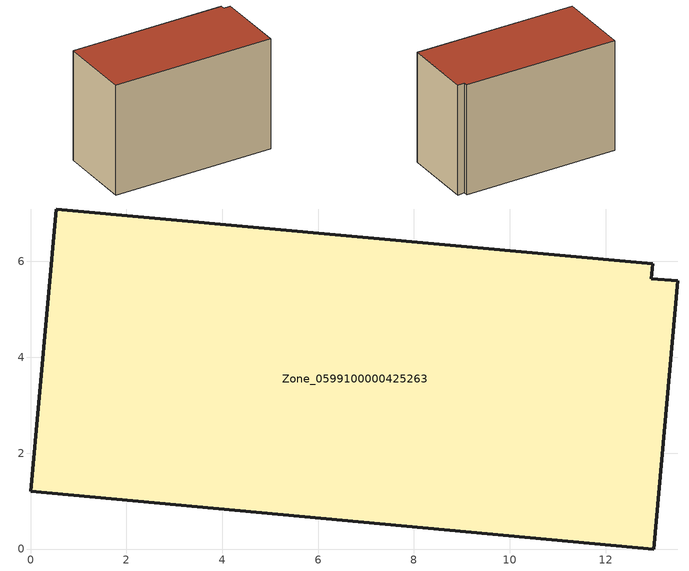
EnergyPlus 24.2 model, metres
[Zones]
Zone_0599100000425263
 floor ground (C_G): 0,1.2 0.54,7.09 12.98,5.95 12.95,5.64 13.51,5.6 13.01,0 z0
 wall outside (C_F): 0,1.2 13.01,0 13.51,5.6 12.95,5.64 12.98,5.95 0.54,7.09 0,1.2 z0:9.12
 roof outside (C_R): 0.54,7.09 0,1.2 13.01,0 13.51,5.6 12.95,5.64 12.98,5.95 z9.12
[BUILDING]
Pand.0599100000425263: North Axis=0; Terrain=City; Loads Convergence Tolerance Value=0.04; Temperature Convergence Tolerance Value=0.4; Solar Distribution=FullExterior; Maximum Number of Warmup Days=25; Minimum Number of Warmup Days=1
[Site:Location]
Rotterdam.The.Hague.AP_ZH_NLD Design_Conditions: Latitude=51.96; Longitude=4.45; Time Zone=1; Elevation=-4.5
[SITE:GROUNDTEMPERATURE:BUILDINGSURFACE]
18, 18, 18, 18, 18, 18, 18, 18, 18, 18, 18, 18
[MATERIAL] Thermal Absorptance=0.9; Solar Absorptance=0.7; Visible Absorptance=0.7
Name | Roughness | Thickness | Conductivity | Density | Specific Heat
G.TC.2006-2014 | MediumSmooth | 0.15 | 0.06 | 540 | 1210
F.TC.2006-2014 | Rough | 0.3 | 0.12 | 1920 | 840
R.TC.2006-2014 | MediumRough | 0.2 | 0.08 | 1500 | 1000
[CONSTRUCTION]
C_G: G.TC.2006-2014
C_F: F.TC.2006-2014
C_R: R.TC.2006-2014
[ZONE]
Zone_0599100000425263: Type=1; Multiplier=1; Ceiling Height=Autocalculate; Volume=Autocalculate; Floor Area=autocalculate; Part of Total Floor Area=Yes
[ZONEINFILTRATION:DESIGNFLOWRATE]
Infil_Zone_0599100000425263: Zone or ZoneList or Space or SpaceList=Zone_0599100000425263; Schedule=AlwaysOn; Design Flow Rate Calculation Method=Flow/Area; Flow Rate per Floor Area=0.0015; Constant Term Coefficient=1; Temperature Term Coefficient=0; Velocity Term Coefficient=0; Velocity Squared Term Coefficient=0
[HVACTEMPLATE:ZONE:IDEALLOADSAIRSYSTEM]
Zone_0599100000425263: Maximum Heating Supply Air Temperature=50; Minimum Cooling Supply Air Temperature=13; Maximum Heating Supply Air Humidity Ratio=0.0156; Minimum Cooling Supply Air Humidity Ratio=0.0077; Heating Limit=NoLimit; Cooling Limit=NoLimit; Dehumidification Control Type=ConstantSensibleHeatRatio; Cooling Sensible Heat Ratio=0.7; Dehumidification Setpoint=60; Humidification Control Type=None; Humidification Setpoint=30; Outdoor Air Method=None; Outdoor Air Flow Rate per Person=0.00944; Outdoor Air Flow Rate per Zone Floor Area=0; Outdoor Air Flow Rate per Zone=0; Demand Controlled Ventilation Type=None; Outdoor Air Economizer Type=NoEconomizer; Heat Recovery Type=None; Sensible Heat Recovery Effectiveness=0.7; Latent Heat Recovery Effectiveness=0.65
[ZONECONTROL:THERMOSTAT]
ThermostatControl_Zone_0599100000425263: Zone or ZoneList=Zone_0599100000425263; Control Type Schedule=DualSetpointControlType; Control 1=Thermostat_Zone_0599100000425263; Temperature Difference Between Cutout And Setpoint=0
[THERMOSTATSETPOINT:DUALSETPOINT]
Thermostat_Zone_0599100000425263: Heating Setpoint Temperature Schedule=HeatingSetpoint_Zone_0599100000425263; Cooling Setpoint Temperature Schedule=CoolingSetpoint_Zone_0599100000425263
[SCHEDULE:COMPACT]
HeatingSetpoint_Zone_0599100000425263: Through: 12/31, For: AllDays, Until: 24:00, 21
CoolingSetpoint_Zone_0599100000425263: Through: 12/31, For: AllDays, Until: 24:00, 24
DualSetpointControlType: Through: 12/31, For: AllDays, Until: 24:00, 4
AlwaysOn: Through: 12/31, For: AllDays, Until: 24:00, 1
